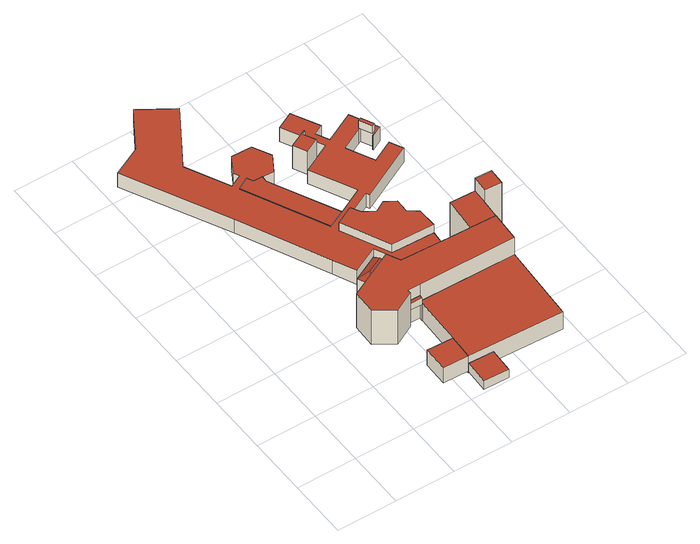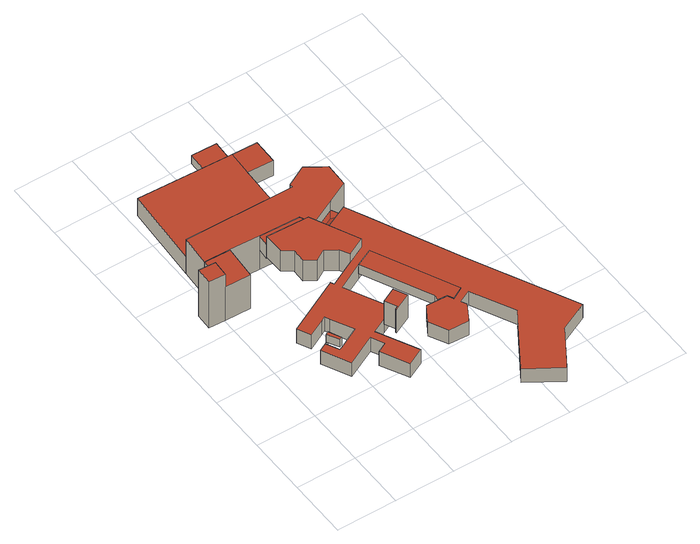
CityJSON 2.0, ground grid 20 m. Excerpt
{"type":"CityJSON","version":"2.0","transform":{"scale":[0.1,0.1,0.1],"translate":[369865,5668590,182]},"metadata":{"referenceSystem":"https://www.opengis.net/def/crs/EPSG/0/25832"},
"CityObjects":{
"building1":{"type":"Building","attributes":{"Gemeindeschluessel":"05120000","function":"31001_3022"},"address":[{"country":"Germany","locality":"Remscheid","thoroughfareNumber":"34","thoroughfareName":"Küppelstein"}],"children":["building1-1","building1-2","building1-3","building1-4","building1-5","building1-6","building1-7","building1-8","building1-9","building1-10","building1-11","building1-12","building1-13"]},
"building1-1":{"type":"BuildingPart","attributes":{"roofType":"1000","measuredHeight":2.58},"parents":["building1"],"geometry":[{"type":"Solid","lod":"2","boundaries":[[[[0,1,2,3]],[[4,5,1,0]],[[3,6,4,0]],[[7,2,1,5]],[[6,7,5,4]],[[3,2,7,6]]]],"semantics":{"surfaces":[{"type":"WallSurface"},{"type":"RoofSurface"},{"type":"GroundSurface"},{"type":"ClosureSurface"}],"values":[[0,0,1,2,3,3]]}}]},
"building1-2":{"type":"BuildingPart","attributes":{"roofType":"1000","measuredHeight":13.87},"address":[{"country":"Germany","locality":"Remscheid","thoroughfareNumber":"34","thoroughfareName":"Küppelstein"}],"parents":["building1"],"geometry":[{"type":"MultiSurface","lod":"2","boundaries":[[[8,9,10,11]],[[12,13,9,8]],[[14,15,13,12]],[[16,17,15,14]],[[18,19,20,21]],[[22,23,24,25]],[[25,18,21,26,27,16,14,12,8,11,28,29,22]],[[30,10,9,13,15,17,31,32,20,19,24,23,33]],[[28,6,3,29]],[[30,33,2,7]],[[7,2,3,6]],[[11,10,30,34,7,5,4,6,28]],[[6,4,5,7,34]],[[27,31,35,36,16]],[[36,35,31,17]],[[32,31,37,38]],[[26,38,37,27]],[[20,32,26,38,39]],[[21,39,38,26]],[[25,40,41,19,18]],[[24,19,41,40]],[[29,33,42,43,23,22]],[[23,43,42,33]]],"semantics":{"surfaces":[{"type":"WallSurface"},{"type":"RoofSurface"},{"type":"GroundSurface"},{"type":"ClosureSurface"}],"values":[0,0,0,0,0,0,1,2,0,0,3,0,3,0,3,0,3,0,3,0,3,0,3]}}]},
"building1-3":{"type":"BuildingPart","attributes":{"roofType":"1000","measuredHeight":6.95},"parents":["building1"],"geometry":[{"type":"MultiSurface","lod":"2","boundaries":[[[42,33,44,45]],[[46,47,23,43]],[[48,49,50,51]],[[45,44,49,48]],[[51,52,46,43,42,45,48]],[[33,23,47,53,50,49,44]],[[43,23,33,42]],[[52,54,55,56,57,53,47,46]],[[57,56,55,54]],[[51,52,58,59,50,53,52]],[[59,58,52,51]]],"semantics":{"surfaces":[{"type":"WallSurface"},{"type":"RoofSurface"},{"type":"GroundSurface"},{"type":"ClosureSurface"}],"values":[0,0,0,0,1,2,3,0,3,0,3]}}]},
"building1-4":{"type":"BuildingPart","attributes":{"roofType":"1000","measuredHeight":13.83},"parents":["building1"],"geometry":[{"type":"Solid","lod":"2","boundaries":[[[[60,61,19,41]],[[62,63,61,60]],[[40,24,64,65]],[[65,62,60,41,40]],[[61,63,64,24,19]],[[65,64,63,62]],[[41,19,24,40]]]],"semantics":{"surfaces":[{"type":"WallSurface"},{"type":"RoofSurface"},{"type":"GroundSurface"},{"type":"ClosureSurface"}],"values":[[0,0,0,1,2,3,3]]}}]},
"building1-5":{"type":"BuildingPart","attributes":{"roofType":"5000","measuredHeight":11.28},"parents":["building1"],"geometry":[{"type":"MultiSurface","lod":"2","boundaries":[[[66,67,17,36]],[[68,69,66,70]],[[66,36,70]],[[36,35,68,70]],[[31,17,67,71,72]],[[31,72,73,37,35]],[[35,37,73,68]],[[36,17,31,35]],[[74,75,69,71,67,66]],[[69,75,74,66]],[[72,71,75,73,68]],[[68,73,75,69]]],"semantics":{"surfaces":[{"type":"WallSurface"},{"type":"RoofSurface"},{"type":"GroundSurface"},{"type":"ClosureSurface"}],"values":[0,1,1,1,2,0,3,3,0,3,0,3]}}]},
"building1-6":{"type":"BuildingPart","attributes":{"roofType":"1000","measuredHeight":18.94},"parents":["building1"],"geometry":[{"type":"MultiSurface","lod":"2","boundaries":[[[76,77,63,78]],[[79,80,77,76]],[[81,64,80,79]],[[76,78,81,79]],[[63,77,80,64]],[[78,63,62,65,81]],[[64,65,62,63]]],"semantics":{"surfaces":[{"type":"WallSurface"},{"type":"RoofSurface"},{"type":"GroundSurface"},{"type":"ClosureSurface"}],"values":[0,0,0,1,2,0,3]}}]},
"building1-7":{"type":"BuildingPart","attributes":{"roofType":"1000","measuredHeight":8.46},"address":[{"country":"Germany","locality":"Remscheid","thoroughfareNumber":"34","thoroughfareName":"Küppelstein"}],"parents":["building1"],"geometry":[{"type":"MultiSurface","lod":"2","boundaries":[[[82,83,84,85]],[[86,87,83,82]],[[88,89,87,86]],[[90,91,89,88]],[[92,93,91,90]],[[94,95,93,92]],[[96,97,95,94]],[[94,92,90,88,86,82,85,98,99,96]],[[100,84,83,87,89,91,93,95,97,101]],[[98,100,102,103,99]],[[101,103,102,100]],[[85,104,102,100,98]],[[84,100,102,104]],[[99,101,103,105,97,96]],[[97,105,103,101]]],"semantics":{"surfaces":[{"type":"WallSurface"},{"type":"RoofSurface"},{"type":"GroundSurface"},{"type":"ClosureSurface"}],"values":[0,0,0,0,0,0,0,1,2,0,3,0,3,0,3]}}]},
"building1-8":{"type":"BuildingPart","attributes":{"roofType":"1000","measuredHeight":3.35},"address":[{"country":"Germany","locality":"Remscheid","thoroughfareNumber":"34","thoroughfareName":"Küppelstein"}],"parents":["building1"],"geometry":[{"type":"Solid","lod":"2","boundaries":[[[[54,57,106,107]],[[108,109,56,55]],[[107,106,109,108]],[[55,54,107,108]],[[57,56,109,106]],[[55,56,57,54]]]],"semantics":{"surfaces":[{"type":"WallSurface"},{"type":"RoofSurface"},{"type":"GroundSurface"},{"type":"ClosureSurface"}],"values":[[0,0,0,1,2,3]]}}]},
"building1-9":{"type":"BuildingPart","attributes":{"roofType":"1000","measuredHeight":6.18},"address":[{"country":"Germany","locality":"Remscheid","thoroughfareNumber":"34","thoroughfareName":"Küppelstein"}],"parents":["building1"],"geometry":[{"type":"Solid","lod":"2","boundaries":[[[[110,111,112,113]],[[51,59,111,110]],[[113,112,58,52]],[[51,110,113,52]],[[111,59,58,112]],[[52,58,59,51]]]],"semantics":{"surfaces":[{"type":"WallSurface"},{"type":"RoofSurface"},{"type":"GroundSurface"},{"type":"ClosureSurface"}],"values":[[0,0,0,1,2,3]]}}]},
"building1-10":{"type":"BuildingPart","attributes":{"roofType":"1000","measuredHeight":9.49},"address":[{"country":"Germany","locality":"Remscheid","thoroughfareNumber":"34","thoroughfareName":"Küppelstein"}],"parents":["building1"],"geometry":[{"type":"Solid","lod":"2","boundaries":[[[[114,115,116,117]],[[118,119,115,114]],[[120,121,119,118]],[[122,123,124,125]],[[117,116,123,122]],[[125,120,118,114,117,122]],[[115,119,121,124,123,116]],[[125,124,126,127,121,120]],[[121,127,126,124]]]],"semantics":{"surfaces":[{"type":"WallSurface"},{"type":"RoofSurface"},{"type":"GroundSurface"},{"type":"ClosureSurface"}],"values":[[0,0,0,0,0,1,2,0,3]]}}]},
"building1-11":{"type":"BuildingPart","attributes":{"roofType":"1000","measuredHeight":3.68},"address":[{"country":"Germany","locality":"Remscheid","thoroughfareNumber":"34","thoroughfareName":"Küppelstein"}],"parents":["building1"],"geometry":[{"type":"MultiSurface","lod":"2","boundaries":[[[128,129,130,131]],[[132,133,129,128]],[[132,128,131,134,135,136,137]],[[138,139,130,129,133,140,141]],[[135,138,142,143,136]],[[141,143,142,138]],[[134,139,144,142,135]],[[138,142,144,139]],[[131,130,145,144,134]],[[139,144,145,130]],[[137,146,147,132]],[[140,133,148,147,146]],[[136,143,146,140,137]],[[141,140,146,143]]],"semantics":{"surfaces":[{"type":"WallSurface"},{"type":"RoofSurface"},{"type":"GroundSurface"},{"type":"ClosureSurface"}],"values":[0,0,1,2,0,3,0,3,0,3,0,3,0,3]}}]},
"building1-12":{"type":"BuildingPart","attributes":{"roofType":"1000","measuredHeight":3.04},"address":[{"country":"Germany","locality":"Remscheid","thoroughfareNumber":"34","thoroughfareName":"Küppelstein"}],"parents":["building1"],"geometry":[{"type":"Solid","lod":"2","boundaries":[[[[149,150,151,152]],[[153,154,150,149]],[[155,156,154,153]],[[152,151,156,155]],[[153,149,152,155]],[[150,154,156,151]]]],"semantics":{"surfaces":[{"type":"WallSurface"},{"type":"RoofSurface"},{"type":"GroundSurface"}],"values":[[0,0,0,0,1,2]]}}]},
"building1-13":{"type":"BuildingPart","attributes":{"roofType":"1000","measuredHeight":5.74},"address":[{"country":"Germany","locality":"Remscheid","thoroughfareNumber":"34","thoroughfareName":"Küppelstein"}],"parents":["building1"],"geometry":[{"type":"MultiSurface","lod":"2","boundaries":[[[157,158,74,159]],[[160,161,158,157]],[[162,163,161,160]],[[164,165,163,162]],[[166,167,165,164]],[[168,169,167,166]],[[170,171,169,168]],[[172,173,171,170]],[[174,175,173,172]],[[176,177,175,174]],[[178,179,177,176]],[[180,181,179,178]],[[182,183,181,180]],[[184,185,183,182]],[[145,186,185,184]],[[187,188,189,147]],[[126,190,188,187]],[[191,192,193,127]],[[194,195,192,191]],[[196,197,195,194]],[[198,199,197,196]],[[200,201,199,198]],[[202,203,201,200]],[[204,205,203,202]],[[206,207,205,204]],[[208,209,207,206]],[[210,211,209,208]],[[212,213,211,210]],[[214,215,213,212]],[[216,217,215,214]],[[218,219,217,216]],[[220,221,219,218]],[[222,223,221,220]],[[224,225,223,222]],[[226,227,225,224]],[[228,229,227,226]],[[230,231,229,228]],[[232,233,231,230]],[[104,234,233,232]],[[21,39,235,105]],[[105,103,102,104,232,230,228,226,224,222,220,218,216,214,212,210,208,206,204,202,200,198,196,194,191,127,126,187,147,146,143,142,144,145,184,182,180,178,176,174,172,170,168,166,164,162,160,157,159,236,26,21]],[[75,74,158,161,163,165,167,169,171,173,175,177,179,181,183,185,186,237,238,239,240,189,188,190,193,192,195,197,199,201,203,205,207,209,211,213,215,217,219,221,223,225,227,229,231,233,234,241,242,235,39,38]],[[236,75,69,68,35,27,26,38,26]],[[38,26,27,37]],[[37,35,68,73]],[[73,68,69,75]],[[159,74,66,69,236]],[[75,69,66,74]],[[237,186,130,139,243]],[[144,243,139,130,145]],[[238,237,139,138,142]],[[142,138,139,144]],[[138,141,239,238,142]],[[143,141,138,142]],[[240,239,141,140,146]],[[146,140,141,143]],[[189,240,140,133]],[[147,133,140,244,146]],[[124,121,193,190,126]],[[127,121,124,126]],[[84,100,245,241,234,104]],[[102,245,100,84,104]],[[100,101,103,242,241,102]],[[103,101,100,102]],[[235,242,101,97]],[[105,97,101,103]],[[26,21,39,21]],[[38,39,21,26]]],"semantics":{"surfaces":[{"type":"WallSurface"},{"type":"RoofSurface"},{"type":"GroundSurface"},{"type":"ClosureSurface"}],"values":[0,0,0,0,0,0,0,0,0,0,0,0,0,0,0,0,0,0,0,0,0,0,0,0,0,0,0,0,0,0,0,0,0,0,0,0,0,0,0,0,1,2,0,3,3,3,0,3,0,3,0,3,0,3,0,3,0,3,0,3,0,3,0,3,0,3,0,3]}}]}
},
"vertices":[
[460,331,93],[460,331,67],[460,342,67],[460,342,93],[420,331,93],[420,331,67],[420,342,93],[420,342,67],
[352,295,139],[352,295,0],[420,331,0],[420,331,139],[290,337,139],[290,337,0],[292,415,139],[292,415,0],[364,451,139],[364,451,0],[703,441,139],[703,441,0],[604,445,0],[604,445,139],[783,338,139],[783,338,0],[789,438,0],[789,438,139],[470,450,139],[449,493,139],[420,342,139],[460,342,139],[420,342,0],[449,493,0],[470,450,0],[460,342,0],[420,342,71],[449,493,105],[364,451,105],[449,493,82],[470,450,82],[604,445,82],[789,438,138],[703,441,138],[460,342,70],[783,338,70],
[460,331,0],[460,331,70],[768,76,70],[768,76,0],[461,331,70],[461,331,0],[455,172,0],[455,172,70],[451,89,70],[451,89,0],[451,89,41],[535,85,41],[535,85,7],[451,89,7],[451,89,8],[455,172,8],
[711,554,138],[711,554,0],[796,551,138],[796,551,0],[793,497,0],[793,497,138],
[345,488,105],[345,488,0],[440,511,113],[431,530,105],[388,486,113],[431,530,0],[440,511,0],[440,511,82],[345,488,82],[431,530,82],
[851,548,190],[851,548,0],[796,551,190],[848,494,190],[848,494,0],[793,497,190],
[468,643,172],[468,643,87],[451,674,87],[451,674,172],[506,620,172],[506,620,87],[541,640,172],[541,640,87],[576,618,172],[576,618,87],[574,575,172],[574,575,87],[606,550,172],[606,550,87],[607,484,172],[607,484,87],[392,644,172],[467,489,172],[392,644,87],[467,489,87],[392,644,139],[467,489,139],[451,674,139],[607,484,139],
[448,7,7],[448,7,41],[531,4,41],[531,4,7],
[369,175,70],[369,175,8],[367,92,8],[367,92,70],
[492,955,215],[492,955,120],[491,960,120],[491,960,215],[481,949,215],[481,949,120],[500,911,215],[500,911,120],[431,931,215],[431,931,120],[453,887,120],[453,887,215],[453,887,139],[500,911,139],
[331,918,141],[331,918,104],[332,937,104],[332,937,141],[439,698,141],[439,698,104],[302,938,141],[292,958,141],[253,936,141],[382,670,141],[292,958,104],[302,938,104],[382,670,104],[253,936,104],[292,958,139],[253,936,139],[302,938,139],[332,937,139],[382,670,139],[439,698,139],[439,698,111],
[669,935,180],[669,935,149],[659,931,149],[659,931,180],[689,896,180],[689,896,149],[679,891,180],[679,891,149],
[311,560,139],[311,560,82],[345,488,139],[174,848,139],[174,848,82],[6,1184,139],[6,1184,82],[101,1231,139],[101,1231,82],[183,1359,139],[183,1359,82],[292,1289,139],[292,1289,82],[171,1099,139],[171,1099,82],[242,958,139],[242,958,82],[282,978,139],[282,978,82],[273,996,139],[273,996,82],[307,1053,139],[307,1053,82],[374,1050,139],[374,1050,82],[404,991,139],[404,991,82],[370,935,139],[370,935,82],[332,937,82],[525,742,139],[525,742,82],[439,698,82],[453,887,82],[548,935,139],[548,935,82],[500,911,82],[481,1067,139],[481,1067,82],[537,1095,139],[537,1095,82],[583,1005,139],[583,1005,82],[551,988,139],[551,988,82],[572,947,139],[572,947,82],[670,997,139],[670,997,82],[716,906,139],[716,906,82],[680,888,139],[680,888,82],[679,891,139],[679,891,82],[689,896,139],[689,896,82],[669,935,139],[669,935,82],[659,931,139],[659,931,82],[589,895,139],[589,895,82],[625,824,139],[625,824,82],[633,808,139],[633,808,82],[647,815,139],[647,815,82],[703,844,139],[703,844,82],[725,800,139],[725,800,82],[543,707,139],[543,707,82],[537,718,139],[537,718,82],[451,674,82],[607,484,82],[431,530,139],[302,938,82],[292,958,82],[253,936,82],[382,670,82],[392,644,82],[467,489,82],[302,938,117],[382,670,120],[392,644,118]
]}
